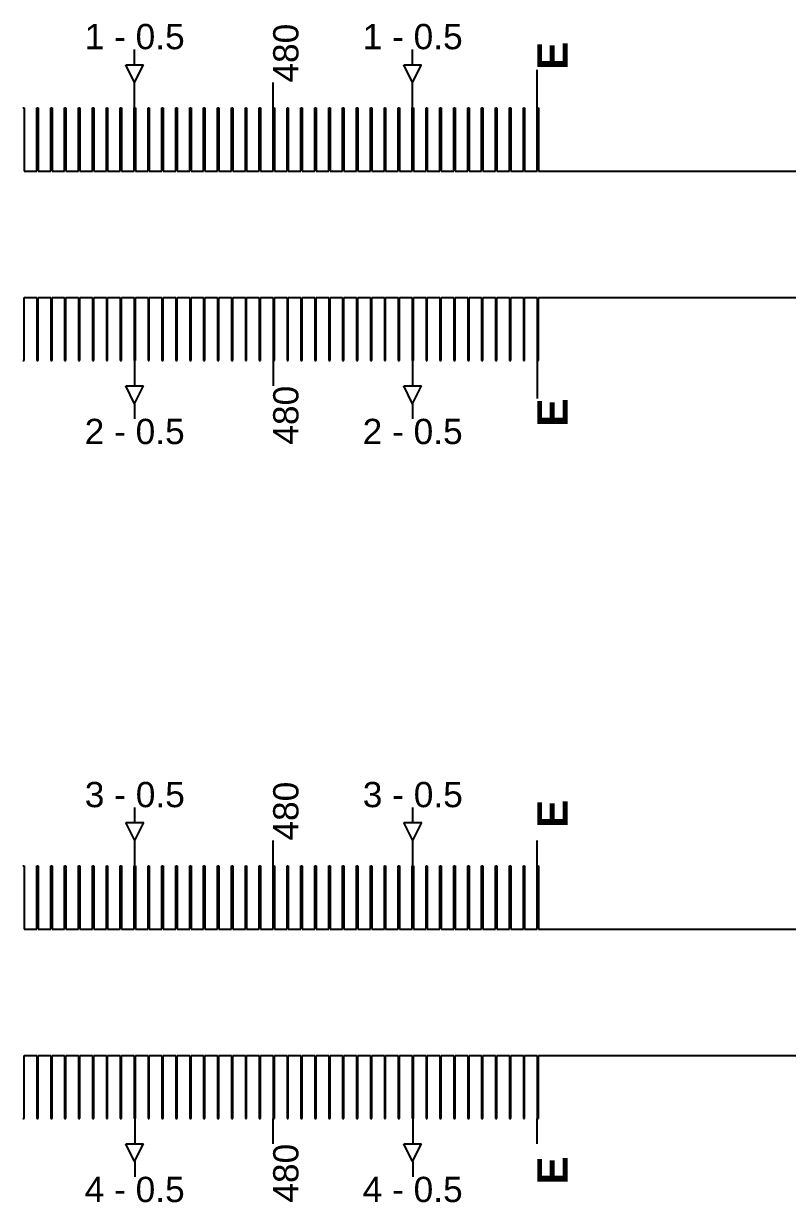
# Model space of a CAD drawing. Extents: x -119394 to 128420, y 74496 to 185496.
# Drawn here: x 43521.5 to 43823.8, y 112862.7 to 113329.2 of the extents above; entities that cross this region are included whole.
import ezdxf

# ---------------------------------------------------------------- set-up
doc = ezdxf.new("R2010")
doc.units = 13
doc.layers.add('CL - Label-1', color=120, linetype='Continuous')
doc.layers.add('CL - Label-2', color=132, linetype='Continuous')
doc.layers.add('CL - Sub-Micro', color=7, linetype='Continuous', true_color=0x47d1ff)
doc.styles.get("Standard").update_dxf_attribs({"font": 'arial.ttf'})

msp = doc.modelspace()

# ---------------------------------------------------------------- linework, layer by layer
for p, q in [((43565.49, 113312.94), (43565.49, 113318.94)), ((43675.49, 113312.94), (43675.49, 113318.94)), ((43724.79, 113295.86), (43724.79, 113310.86)), ((43565.49, 113295.86), (43565.49, 113305.86)), ((43620.29, 113295.86), (43620.29, 113305.86)), ((43675.49, 113295.86), (43675.49, 113305.86)), ((43565.49, 113195.86), (43565.49, 113185.86)), ((43620.29, 113195.86), (43620.29, 113185.86)), ((43675.49, 113195.86), (43675.49, 113185.86)), ((43724.79, 113195.86), (43724.79, 113180.86)), ((43565.49, 113178.79), (43565.49, 113172.79)), ((43675.49, 113178.79), (43675.49, 113172.79)), ((43565.54, 113012.94), (43565.54, 113018.94)), ((43675.54, 113012.94), (43675.54, 113018.94)), ((43565.54, 112995.86), (43565.54, 113005.86)), ((43620.29, 112995.86), (43620.29, 113005.86)), ((43675.54, 112995.86), (43675.54, 113005.86)), ((43724.79, 112995.86), (43724.79, 113005.86)), ((43565.54, 112895.86), (43565.54, 112885.86)), ((43620.29, 112885.86), (43620.29, 112895.86)), ((43675.54, 112895.86), (43675.54, 112885.86)), ((43724.79, 112885.86), (43724.79, 112895.86)), ((43565.54, 112878.79), (43565.54, 112872.79)), ((43675.54, 112878.79), (43675.54, 112872.79))]:
    msp.add_line(p, q)
at = {"layer": 'CL - Label-2'}
for p, q in [((43565.49, 113305.86), (43561.95, 113312.96)), ((43561.95, 113312.96), (43569.02, 113312.96)), ((43565.49, 113305.86), (43569.02, 113312.96)), ((43675.49, 113305.86), (43671.95, 113312.96)), ((43671.95, 113312.96), (43679.02, 113312.96)), ((43675.49, 113305.86), (43679.02, 113312.96)), ((43565.49, 113178.79), (43561.95, 113185.89)), ((43561.95, 113185.89), (43569.02, 113185.89)), ((43565.49, 113178.79), (43569.02, 113185.89)), ((43675.49, 113178.79), (43671.95, 113185.89)), ((43671.95, 113185.89), (43679.02, 113185.89)), ((43675.49, 113178.79), (43679.02, 113185.89)), ((43565.54, 113005.86), (43562, 113012.96)), ((43562, 113012.96), (43569.07, 113012.96)), ((43565.54, 113005.86), (43569.07, 113012.96)), ((43675.54, 113005.86), (43672, 113012.96)), ((43672, 113012.96), (43679.07, 113012.96)), ((43675.54, 113005.86), (43679.07, 113012.96)), ((43565.49, 112878.79), (43561.95, 112885.89)), ((43561.95, 112885.89), (43569.02, 112885.89)), ((43565.49, 112878.79), (43569.02, 112885.89)), ((43675.49, 112878.79), (43671.95, 112885.89)), ((43671.95, 112885.89), (43679.02, 112885.89)), ((43675.49, 112878.79), (43679.02, 112885.89))]:
    msp.add_line(p, q, dxfattribs=at)
at = {"layer": 'CL - Sub-Micro'}
for p, q in [((43521.29, 113295.86), (43521.79, 113295.86)), ((43521.79, 113295.86), (43521.79, 113270.86)), ((43526.79, 113270.86), (43526.79, 113295.86)), ((43526.79, 113295.86), (43527.29, 113295.86)), ((43527.29, 113295.86), (43527.29, 113270.86)), ((43532.29, 113270.86), (43532.29, 113295.86)), ((43532.29, 113295.86), (43532.79, 113295.86)), ((43532.79, 113295.86), (43532.79, 113270.86)), ((43537.79, 113270.86), (43537.79, 113295.86)), ((43537.79, 113295.86), (43538.29, 113295.86)), ((43538.29, 113295.86), (43538.29, 113270.86)), ((43543.29, 113270.86), (43543.29, 113295.86)), ((43543.29, 113295.86), (43543.79, 113295.86)), ((43543.79, 113295.86), (43543.79, 113270.86)), ((43548.79, 113270.86), (43548.79, 113295.86)), ((43548.79, 113295.86), (43549.29, 113295.86)), ((43549.29, 113295.86), (43549.29, 113270.86)), ((43554.29, 113270.86), (43554.29, 113295.86)), ((43554.29, 113295.86), (43554.79, 113295.86)), ((43554.79, 113295.86), (43554.79, 113270.86)), ((43559.79, 113270.86), (43559.79, 113295.86)), ((43559.79, 113295.86), (43560.29, 113295.86)), ((43560.29, 113295.86), (43560.29, 113270.86)), ((43565.29, 113270.86), (43565.29, 113295.86)), ((43565.29, 113295.86), (43565.79, 113295.86)), ((43565.79, 113295.86), (43565.79, 113270.86)), ((43570.79, 113270.86), (43570.79, 113295.86)), ((43570.79, 113295.86), (43571.29, 113295.86)), ((43571.29, 113295.86), (43571.29, 113270.86)), ((43576.29, 113270.86), (43576.29, 113295.86)), ((43576.29, 113295.86), (43576.79, 113295.86)), ((43576.79, 113295.86), (43576.79, 113270.86)), ((43581.79, 113270.86), (43581.79, 113295.86)), ((43581.79, 113295.86), (43582.29, 113295.86)), ((43582.29, 113295.86), (43582.29, 113270.86)), ((43587.29, 113270.86), (43587.29, 113295.86)), ((43587.29, 113295.86), (43587.79, 113295.86)), ((43587.79, 113295.86), (43587.79, 113270.86)), ((43592.79, 113270.86), (43592.79, 113295.86)), ((43592.79, 113295.86), (43593.29, 113295.86)), ((43593.29, 113295.86), (43593.29, 113270.86)), ((43598.29, 113270.86), (43598.29, 113295.86)), ((43598.29, 113295.86), (43598.79, 113295.86)), ((43598.79, 113295.86), (43598.79, 113270.86)), ((43603.79, 113270.86), (43603.79, 113295.86)), ((43603.79, 113295.86), (43604.29, 113295.86)), ((43604.29, 113295.86), (43604.29, 113270.86)), ((43609.29, 113270.86), (43609.29, 113295.86)), ((43609.29, 113295.86), (43609.79, 113295.86)), ((43609.79, 113295.86), (43609.79, 113270.86)), ((43614.79, 113270.86), (43614.79, 113295.86)), ((43614.79, 113295.86), (43615.29, 113295.86)), ((43615.29, 113295.86), (43615.29, 113270.86)), ((43620.29, 113270.86), (43620.29, 113295.86)), ((43620.29, 113295.86), (43620.79, 113295.86)), ((43620.79, 113295.86), (43620.79, 113270.86)), ((43625.79, 113270.86), (43625.79, 113295.86)), ((43625.79, 113295.86), (43626.29, 113295.86)), ((43626.29, 113295.86), (43626.29, 113270.86)), ((43631.29, 113270.86), (43631.29, 113295.86)), ((43631.29, 113295.86), (43631.79, 113295.86)), ((43631.79, 113295.86), (43631.79, 113270.86)), ((43636.79, 113270.86), (43636.79, 113295.86)), ((43636.79, 113295.86), (43637.29, 113295.86)), ((43637.29, 113295.86), (43637.29, 113270.86)), ((43642.29, 113270.86), (43642.29, 113295.86)), ((43642.29, 113295.86), (43642.79, 113295.86)), ((43642.79, 113295.86), (43642.79, 113270.86)), ((43647.79, 113270.86), (43647.79, 113295.86)), ((43647.79, 113295.86), (43648.29, 113295.86)), ((43648.29, 113295.86), (43648.29, 113270.86)), ((43653.29, 113270.86), (43653.29, 113295.86)), ((43653.29, 113295.86), (43653.79, 113295.86)), ((43653.79, 113295.86), (43653.79, 113270.86)), ((43658.79, 113270.86), (43658.79, 113295.86)), ((43658.79, 113295.86), (43659.29, 113295.86)), ((43659.29, 113295.86), (43659.29, 113270.86)), ((43664.29, 113270.86), (43664.29, 113295.86)), ((43664.29, 113295.86), (43664.79, 113295.86)), ((43664.79, 113295.86), (43664.79, 113270.86)), ((43669.79, 113270.86), (43669.79, 113295.86)), ((43669.79, 113295.86), (43670.29, 113295.86)), ((43670.29, 113295.86), (43670.29, 113270.86)), ((43675.29, 113270.86), (43675.29, 113295.86)), ((43675.29, 113295.86), (43675.79, 113295.86)), ((43675.79, 113295.86), (43675.79, 113270.86)), ((43680.79, 113270.86), (43680.79, 113295.86)), ((43680.79, 113295.86), (43681.29, 113295.86)), ((43681.29, 113295.86), (43681.29, 113270.86)), ((43686.29, 113270.86), (43686.29, 113295.86)), ((43686.29, 113295.86), (43686.79, 113295.86)), ((43686.79, 113295.86), (43686.79, 113270.86)), ((43691.79, 113270.86), (43691.79, 113295.86)), ((43691.79, 113295.86), (43692.29, 113295.86)), ((43692.29, 113295.86), (43692.29, 113270.86)), ((43697.29, 113270.86), (43697.29, 113295.86)), ((43697.29, 113295.86), (43697.79, 113295.86)), ((43697.79, 113295.86), (43697.79, 113270.86)), ((43702.79, 113270.86), (43702.79, 113295.86)), ((43702.79, 113295.86), (43703.29, 113295.86)), ((43703.29, 113295.86), (43703.29, 113270.86)), ((43708.29, 113270.86), (43708.29, 113295.86)), ((43708.29, 113295.86), (43708.79, 113295.86)), ((43708.79, 113295.86), (43708.79, 113270.86)), ((43713.79, 113270.86), (43713.79, 113295.86)), ((43713.79, 113295.86), (43714.29, 113295.86)), ((43714.29, 113295.86), (43714.29, 113270.86)), ((43719.29, 113270.86), (43719.29, 113295.86)), ((43719.29, 113295.86), (43719.79, 113295.86)), ((43719.79, 113295.86), (43719.79, 113270.86)), ((43724.79, 113270.86), (43724.79, 113295.86)), ((43724.79, 113295.86), (43725.29, 113295.86)), ((43725.29, 113295.86), (43725.29, 113270.86)), ((43521.79, 113270.86), (43526.79, 113270.86)), ((43527.29, 113270.86), (43532.29, 113270.86)), ((43532.79, 113270.86), (43537.79, 113270.86)), ((43538.29, 113270.86), (43543.29, 113270.86)), ((43543.79, 113270.86), (43548.79, 113270.86)), ((43549.29, 113270.86), (43554.29, 113270.86)), ((43554.79, 113270.86), (43559.79, 113270.86)), ((43560.29, 113270.86), (43565.29, 113270.86)), ((43565.79, 113270.86), (43570.79, 113270.86)), ((43571.29, 113270.86), (43576.29, 113270.86)), ((43576.79, 113270.86), (43581.79, 113270.86)), ((43582.29, 113270.86), (43587.29, 113270.86)), ((43587.79, 113270.86), (43592.79, 113270.86)), ((43593.29, 113270.86), (43598.29, 113270.86)), ((43598.79, 113270.86), (43603.79, 113270.86)), ((43604.29, 113270.86), (43609.29, 113270.86)), ((43609.79, 113270.86), (43614.79, 113270.86)), ((43615.29, 113270.86), (43620.29, 113270.86)), ((43620.79, 113270.86), (43625.79, 113270.86)), ((43626.29, 113270.86), (43631.29, 113270.86)), ((43631.79, 113270.86), (43636.79, 113270.86)), ((43637.29, 113270.86), (43642.29, 113270.86)), ((43642.79, 113270.86), (43647.79, 113270.86)), ((43648.29, 113270.86), (43653.29, 113270.86)), ((43653.79, 113270.86), (43658.79, 113270.86)), ((43659.29, 113270.86), (43664.29, 113270.86)), ((43664.79, 113270.86), (43669.79, 113270.86)), ((43670.29, 113270.86), (43675.29, 113270.86)), ((43675.79, 113270.86), (43680.79, 113270.86)), ((43681.29, 113270.86), (43686.29, 113270.86)), ((43686.79, 113270.86), (43691.79, 113270.86)), ((43692.29, 113270.86), (43697.29, 113270.86)), ((43697.79, 113270.86), (43702.79, 113270.86)), ((43703.29, 113270.86), (43708.29, 113270.86)), ((43708.79, 113270.86), (43713.79, 113270.86)), ((43714.29, 113270.86), (43719.29, 113270.86)), ((43719.79, 113270.86), (43724.79, 113270.86)), ((43725.29, 113270.86), (43730.29, 113270.86)), ((43730.29, 113270.86), (43830.29, 113270.86)), ((43521.79, 113195.86), (43521.79, 113220.86)), ((43521.79, 113220.86), (43526.79, 113220.86)), ((43526.79, 113220.86), (43526.79, 113195.86)), ((43527.29, 113195.86), (43527.29, 113220.86)), ((43527.29, 113220.86), (43532.29, 113220.86)), ((43532.29, 113220.86), (43532.29, 113195.86)), ((43532.79, 113195.86), (43532.79, 113220.86)), ((43532.79, 113220.86), (43537.79, 113220.86)), ((43537.79, 113220.86), (43537.79, 113195.86)), ((43538.29, 113195.86), (43538.29, 113220.86)), ((43538.29, 113220.86), (43543.29, 113220.86)), ((43543.29, 113220.86), (43543.29, 113195.86)), ((43543.79, 113195.86), (43543.79, 113220.86)), ((43543.79, 113220.86), (43548.79, 113220.86)), ((43548.79, 113220.86), (43548.79, 113195.86)), ((43549.29, 113195.86), (43549.29, 113220.86)), ((43549.29, 113220.86), (43554.29, 113220.86)), ((43554.29, 113220.86), (43554.29, 113195.86)), ((43554.79, 113195.86), (43554.79, 113220.86)), ((43554.79, 113220.86), (43559.79, 113220.86)), ((43559.79, 113220.86), (43559.79, 113195.86)), ((43560.29, 113195.86), (43560.29, 113220.86)), ((43560.29, 113220.86), (43565.29, 113220.86)), ((43565.29, 113220.86), (43565.29, 113195.86)), ((43565.79, 113195.86), (43565.79, 113220.86)), ((43565.79, 113220.86), (43570.79, 113220.86)), ((43570.79, 113220.86), (43570.79, 113195.86)), ((43571.29, 113195.86), (43571.29, 113220.86)), ((43571.29, 113220.86), (43576.29, 113220.86)), ((43576.29, 113220.86), (43576.29, 113195.86)), ((43576.79, 113195.86), (43576.79, 113220.86)), ((43576.79, 113220.86), (43581.79, 113220.86)), ((43581.79, 113220.86), (43581.79, 113195.86)), ((43582.29, 113195.86), (43582.29, 113220.86)), ((43582.29, 113220.86), (43587.29, 113220.86)), ((43587.29, 113220.86), (43587.29, 113195.86)), ((43587.79, 113195.86), (43587.79, 113220.86)), ((43587.79, 113220.86), (43592.79, 113220.86)), ((43592.79, 113220.86), (43592.79, 113195.86)), ((43593.29, 113195.86), (43593.29, 113220.86)), ((43593.29, 113220.86), (43598.29, 113220.86)), ((43598.29, 113220.86), (43598.29, 113195.86)), ((43598.79, 113195.86), (43598.79, 113220.86)), ((43598.79, 113220.86), (43603.79, 113220.86)), ((43603.79, 113220.86), (43603.79, 113195.86)), ((43604.29, 113195.86), (43604.29, 113220.86)), ((43604.29, 113220.86), (43609.29, 113220.86)), ((43609.29, 113220.86), (43609.29, 113195.86)), ((43609.79, 113195.86), (43609.79, 113220.86)), ((43609.79, 113220.86), (43614.79, 113220.86)), ((43614.79, 113220.86), (43614.79, 113195.86)), ((43615.29, 113195.86), (43615.29, 113220.86)), ((43615.29, 113220.86), (43620.29, 113220.86)), ((43620.29, 113220.86), (43620.29, 113195.86)), ((43620.79, 113195.86), (43620.79, 113220.86)), ((43620.79, 113220.86), (43625.79, 113220.86)), ((43625.79, 113220.86), (43625.79, 113195.86)), ((43626.29, 113195.86), (43626.29, 113220.86)), ((43626.29, 113220.86), (43631.29, 113220.86)), ((43631.29, 113220.86), (43631.29, 113195.86)), ((43631.79, 113195.86), (43631.79, 113220.86)), ((43631.79, 113220.86), (43636.79, 113220.86)), ((43636.79, 113220.86), (43636.79, 113195.86)), ((43637.29, 113195.86), (43637.29, 113220.86)), ((43637.29, 113220.86), (43642.29, 113220.86)), ((43642.29, 113220.86), (43642.29, 113195.86)), ((43642.79, 113195.86), (43642.79, 113220.86)), ((43642.79, 113220.86), (43647.79, 113220.86)), ((43647.79, 113220.86), (43647.79, 113195.86)), ((43648.29, 113195.86), (43648.29, 113220.86)), ((43648.29, 113220.86), (43653.29, 113220.86)), ((43653.29, 113220.86), (43653.29, 113195.86)), ((43653.79, 113195.86), (43653.79, 113220.86)), ((43653.79, 113220.86), (43658.79, 113220.86)), ((43658.79, 113220.86), (43658.79, 113195.86)), ((43659.29, 113195.86), (43659.29, 113220.86)), ((43659.29, 113220.86), (43664.29, 113220.86)), ((43664.29, 113220.86), (43664.29, 113195.86)), ((43664.79, 113195.86), (43664.79, 113220.86)), ((43664.79, 113220.86), (43669.79, 113220.86)), ((43669.79, 113220.86), (43669.79, 113195.86)), ((43670.29, 113195.86), (43670.29, 113220.86)), ((43670.29, 113220.86), (43675.29, 113220.86)), ((43675.29, 113220.86), (43675.29, 113195.86)), ((43675.79, 113195.86), (43675.79, 113220.86)), ((43675.79, 113220.86), (43680.79, 113220.86)), ((43680.79, 113220.86), (43680.79, 113195.86)), ((43681.29, 113195.86), (43681.29, 113220.86)), ((43681.29, 113220.86), (43686.29, 113220.86)), ((43686.29, 113220.86), (43686.29, 113195.86)), ((43686.79, 113195.86), (43686.79, 113220.86)), ((43686.79, 113220.86), (43691.79, 113220.86)), ((43691.79, 113220.86), (43691.79, 113195.86)), ((43692.29, 113195.86), (43692.29, 113220.86)), ((43692.29, 113220.86), (43697.29, 113220.86)), ((43697.29, 113220.86), (43697.29, 113195.86)), ((43697.79, 113195.86), (43697.79, 113220.86)), ((43697.79, 113220.86), (43702.79, 113220.86)), ((43702.79, 113220.86), (43702.79, 113195.86)), ((43703.29, 113195.86), (43703.29, 113220.86)), ((43703.29, 113220.86), (43708.29, 113220.86)), ((43708.29, 113220.86), (43708.29, 113195.86)), ((43708.79, 113195.86), (43708.79, 113220.86)), ((43708.79, 113220.86), (43713.79, 113220.86)), ((43713.79, 113220.86), (43713.79, 113195.86)), ((43714.29, 113195.86), (43714.29, 113220.86)), ((43714.29, 113220.86), (43719.29, 113220.86)), ((43719.29, 113220.86), (43719.29, 113195.86)), ((43719.79, 113195.86), (43719.79, 113220.86)), ((43719.79, 113220.86), (43724.79, 113220.86)), ((43724.79, 113220.86), (43724.79, 113195.86)), ((43725.29, 113195.86), (43725.29, 113220.86)), ((43725.29, 113220.86), (43730.29, 113220.86)), ((43730.29, 113220.86), (43830.29, 113220.86)), ((43521.29, 113195.86), (43521.79, 113195.86)), ((43526.79, 113195.86), (43527.29, 113195.86)), ((43532.29, 113195.86), (43532.79, 113195.86)), ((43537.79, 113195.86), (43538.29, 113195.86)), ((43543.29, 113195.86), (43543.79, 113195.86)), ((43548.79, 113195.86), (43549.29, 113195.86)), ((43554.29, 113195.86), (43554.79, 113195.86)), ((43559.79, 113195.86), (43560.29, 113195.86)), ((43565.29, 113195.86), (43565.79, 113195.86)), ((43570.79, 113195.86), (43571.29, 113195.86)), ((43576.29, 113195.86), (43576.79, 113195.86)), ((43581.79, 113195.86), (43582.29, 113195.86)), ((43587.29, 113195.86), (43587.79, 113195.86)), ((43592.79, 113195.86), (43593.29, 113195.86)), ((43598.29, 113195.86), (43598.79, 113195.86)), ((43603.79, 113195.86), (43604.29, 113195.86)), ((43609.29, 113195.86), (43609.79, 113195.86)), ((43614.79, 113195.86), (43615.29, 113195.86)), ((43620.29, 113195.86), (43620.79, 113195.86)), ((43625.79, 113195.86), (43626.29, 113195.86)), ((43631.29, 113195.86), (43631.79, 113195.86)), ((43636.79, 113195.86), (43637.29, 113195.86)), ((43642.29, 113195.86), (43642.79, 113195.86)), ((43647.79, 113195.86), (43648.29, 113195.86)), ((43653.29, 113195.86), (43653.79, 113195.86)), ((43658.79, 113195.86), (43659.29, 113195.86)), ((43664.29, 113195.86), (43664.79, 113195.86)), ((43669.79, 113195.86), (43670.29, 113195.86)), ((43675.29, 113195.86), (43675.79, 113195.86)), ((43680.79, 113195.86), (43681.29, 113195.86)), ((43686.29, 113195.86), (43686.79, 113195.86)), ((43691.79, 113195.86), (43692.29, 113195.86)), ((43697.29, 113195.86), (43697.79, 113195.86)), ((43702.79, 113195.86), (43703.29, 113195.86)), ((43708.29, 113195.86), (43708.79, 113195.86)), ((43713.79, 113195.86), (43714.29, 113195.86)), ((43719.29, 113195.86), (43719.79, 113195.86)), ((43724.79, 113195.86), (43725.29, 113195.86)), ((43521.29, 112995.86), (43521.79, 112995.86)), ((43521.79, 112995.86), (43521.79, 112970.86)), ((43526.79, 112970.86), (43526.79, 112995.86)), ((43526.79, 112995.86), (43527.29, 112995.86)), ((43527.29, 112995.86), (43527.29, 112970.86)), ((43532.29, 112970.86), (43532.29, 112995.86)), ((43532.29, 112995.86), (43532.79, 112995.86)), ((43532.79, 112995.86), (43532.79, 112970.86)), ((43537.79, 112970.86), (43537.79, 112995.86)), ((43537.79, 112995.86), (43538.29, 112995.86)), ((43538.29, 112995.86), (43538.29, 112970.86)), ((43543.29, 112970.86), (43543.29, 112995.86)), ((43543.29, 112995.86), (43543.79, 112995.86)), ((43543.79, 112995.86), (43543.79, 112970.86)), ((43548.79, 112970.86), (43548.79, 112995.86)), ((43548.79, 112995.86), (43549.29, 112995.86)), ((43549.29, 112995.86), (43549.29, 112970.86)), ((43554.29, 112970.86), (43554.29, 112995.86)), ((43554.29, 112995.86), (43554.79, 112995.86)), ((43554.79, 112995.86), (43554.79, 112970.86)), ((43559.79, 112970.86), (43559.79, 112995.86)), ((43559.79, 112995.86), (43560.29, 112995.86)), ((43560.29, 112995.86), (43560.29, 112970.86)), ((43565.29, 112970.86), (43565.29, 112995.86)), ((43565.29, 112995.86), (43565.79, 112995.86)), ((43565.79, 112995.86), (43565.79, 112970.86)), ((43570.79, 112970.86), (43570.79, 112995.86)), ((43570.79, 112995.86), (43571.29, 112995.86)), ((43571.29, 112995.86), (43571.29, 112970.86)), ((43576.29, 112970.86), (43576.29, 112995.86)), ((43576.29, 112995.86), (43576.79, 112995.86)), ((43576.79, 112995.86), (43576.79, 112970.86)), ((43581.79, 112970.86), (43581.79, 112995.86)), ((43581.79, 112995.86), (43582.29, 112995.86)), ((43582.29, 112995.86), (43582.29, 112970.86)), ((43587.29, 112970.86), (43587.29, 112995.86)), ((43587.29, 112995.86), (43587.79, 112995.86)), ((43587.79, 112995.86), (43587.79, 112970.86)), ((43592.79, 112970.86), (43592.79, 112995.86)), ((43592.79, 112995.86), (43593.29, 112995.86)), ((43593.29, 112995.86), (43593.29, 112970.86)), ((43598.29, 112970.86), (43598.29, 112995.86)), ((43598.29, 112995.86), (43598.79, 112995.86)), ((43598.79, 112995.86), (43598.79, 112970.86)), ((43603.79, 112970.86), (43603.79, 112995.86)), ((43603.79, 112995.86), (43604.29, 112995.86)), ((43604.29, 112995.86), (43604.29, 112970.86)), ((43609.29, 112970.86), (43609.29, 112995.86)), ((43609.29, 112995.86), (43609.79, 112995.86)), ((43609.79, 112995.86), (43609.79, 112970.86)), ((43614.79, 112970.86), (43614.79, 112995.86)), ((43614.79, 112995.86), (43615.29, 112995.86)), ((43615.29, 112995.86), (43615.29, 112970.86)), ((43620.29, 112970.86), (43620.29, 112995.86)), ((43620.29, 112995.86), (43620.79, 112995.86)), ((43620.79, 112995.86), (43620.79, 112970.86)), ((43625.79, 112970.86), (43625.79, 112995.86)), ((43625.79, 112995.86), (43626.29, 112995.86)), ((43626.29, 112995.86), (43626.29, 112970.86)), ((43631.29, 112970.86), (43631.29, 112995.86)), ((43631.29, 112995.86), (43631.79, 112995.86)), ((43631.79, 112995.86), (43631.79, 112970.86)), ((43636.79, 112970.86), (43636.79, 112995.86)), ((43636.79, 112995.86), (43637.29, 112995.86)), ((43637.29, 112995.86), (43637.29, 112970.86)), ((43642.29, 112970.86), (43642.29, 112995.86)), ((43642.29, 112995.86), (43642.79, 112995.86)), ((43642.79, 112995.86), (43642.79, 112970.86)), ((43647.79, 112970.86), (43647.79, 112995.86)), ((43647.79, 112995.86), (43648.29, 112995.86)), ((43648.29, 112995.86), (43648.29, 112970.86)), ((43653.29, 112970.86), (43653.29, 112995.86)), ((43653.29, 112995.86), (43653.79, 112995.86)), ((43653.79, 112995.86), (43653.79, 112970.86)), ((43658.79, 112970.86), (43658.79, 112995.86)), ((43658.79, 112995.86), (43659.29, 112995.86)), ((43659.29, 112995.86), (43659.29, 112970.86)), ((43664.29, 112970.86), (43664.29, 112995.86)), ((43664.29, 112995.86), (43664.79, 112995.86)), ((43664.79, 112995.86), (43664.79, 112970.86)), ((43669.79, 112970.86), (43669.79, 112995.86)), ((43669.79, 112995.86), (43670.29, 112995.86)), ((43670.29, 112995.86), (43670.29, 112970.86)), ((43675.29, 112970.86), (43675.29, 112995.86)), ((43675.29, 112995.86), (43675.79, 112995.86)), ((43675.79, 112995.86), (43675.79, 112970.86)), ((43680.79, 112970.86), (43680.79, 112995.86)), ((43680.79, 112995.86), (43681.29, 112995.86)), ((43681.29, 112995.86), (43681.29, 112970.86)), ((43686.29, 112970.86), (43686.29, 112995.86)), ((43686.29, 112995.86), (43686.79, 112995.86)), ((43686.79, 112995.86), (43686.79, 112970.86)), ((43691.79, 112970.86), (43691.79, 112995.86)), ((43691.79, 112995.86), (43692.29, 112995.86)), ((43692.29, 112995.86), (43692.29, 112970.86)), ((43697.29, 112970.86), (43697.29, 112995.86)), ((43697.29, 112995.86), (43697.79, 112995.86)), ((43697.79, 112995.86), (43697.79, 112970.86)), ((43702.79, 112970.86), (43702.79, 112995.86)), ((43702.79, 112995.86), (43703.29, 112995.86)), ((43703.29, 112995.86), (43703.29, 112970.86)), ((43708.29, 112970.86), (43708.29, 112995.86)), ((43708.29, 112995.86), (43708.79, 112995.86)), ((43708.79, 112995.86), (43708.79, 112970.86)), ((43713.79, 112970.86), (43713.79, 112995.86)), ((43713.79, 112995.86), (43714.29, 112995.86)), ((43714.29, 112995.86), (43714.29, 112970.86)), ((43719.29, 112970.86), (43719.29, 112995.86)), ((43719.29, 112995.86), (43719.79, 112995.86)), ((43719.79, 112995.86), (43719.79, 112970.86)), ((43724.79, 112970.86), (43724.79, 112995.86)), ((43724.79, 112995.86), (43725.29, 112995.86)), ((43725.29, 112995.86), (43725.29, 112970.86)), ((43521.79, 112970.86), (43526.79, 112970.86)), ((43527.29, 112970.86), (43532.29, 112970.86)), ((43532.79, 112970.86), (43537.79, 112970.86)), ((43538.29, 112970.86), (43543.29, 112970.86)), ((43543.79, 112970.86), (43548.79, 112970.86)), ((43549.29, 112970.86), (43554.29, 112970.86)), ((43554.79, 112970.86), (43559.79, 112970.86)), ((43560.29, 112970.86), (43565.29, 112970.86)), ((43565.79, 112970.86), (43570.79, 112970.86)), ((43571.29, 112970.86), (43576.29, 112970.86)), ((43576.79, 112970.86), (43581.79, 112970.86)), ((43582.29, 112970.86), (43587.29, 112970.86)), ((43587.79, 112970.86), (43592.79, 112970.86)), ((43593.29, 112970.86), (43598.29, 112970.86)), ((43598.79, 112970.86), (43603.79, 112970.86)), ((43604.29, 112970.86), (43609.29, 112970.86)), ((43609.79, 112970.86), (43614.79, 112970.86)), ((43615.29, 112970.86), (43620.29, 112970.86)), ((43620.79, 112970.86), (43625.79, 112970.86)), ((43626.29, 112970.86), (43631.29, 112970.86)), ((43631.79, 112970.86), (43636.79, 112970.86)), ((43637.29, 112970.86), (43642.29, 112970.86)), ((43642.79, 112970.86), (43647.79, 112970.86)), ((43648.29, 112970.86), (43653.29, 112970.86)), ((43653.79, 112970.86), (43658.79, 112970.86)), ((43659.29, 112970.86), (43664.29, 112970.86)), ((43664.79, 112970.86), (43669.79, 112970.86)), ((43670.29, 112970.86), (43675.29, 112970.86)), ((43675.79, 112970.86), (43680.79, 112970.86)), ((43681.29, 112970.86), (43686.29, 112970.86)), ((43686.79, 112970.86), (43691.79, 112970.86)), ((43692.29, 112970.86), (43697.29, 112970.86)), ((43697.79, 112970.86), (43702.79, 112970.86)), ((43703.29, 112970.86), (43708.29, 112970.86)), ((43708.79, 112970.86), (43713.79, 112970.86)), ((43714.29, 112970.86), (43719.29, 112970.86)), ((43719.79, 112970.86), (43724.79, 112970.86)), ((43725.29, 112970.86), (43730.29, 112970.86)), ((43730.29, 112970.86), (43830.29, 112970.86)), ((43521.79, 112895.86), (43521.79, 112920.86)), ((43521.79, 112920.86), (43526.79, 112920.86)), ((43526.79, 112920.86), (43526.79, 112895.86)), ((43527.29, 112895.86), (43527.29, 112920.86)), ((43527.29, 112920.86), (43532.29, 112920.86)), ((43532.29, 112920.86), (43532.29, 112895.86)), ((43532.79, 112895.86), (43532.79, 112920.86)), ((43532.79, 112920.86), (43537.79, 112920.86)), ((43537.79, 112920.86), (43537.79, 112895.86)), ((43538.29, 112895.86), (43538.29, 112920.86)), ((43538.29, 112920.86), (43543.29, 112920.86)), ((43543.29, 112920.86), (43543.29, 112895.86)), ((43543.79, 112895.86), (43543.79, 112920.86)), ((43543.79, 112920.86), (43548.79, 112920.86)), ((43548.79, 112920.86), (43548.79, 112895.86)), ((43549.29, 112895.86), (43549.29, 112920.86)), ((43549.29, 112920.86), (43554.29, 112920.86)), ((43554.29, 112920.86), (43554.29, 112895.86)), ((43554.79, 112895.86), (43554.79, 112920.86)), ((43554.79, 112920.86), (43559.79, 112920.86)), ((43559.79, 112920.86), (43559.79, 112895.86)), ((43560.29, 112895.86), (43560.29, 112920.86)), ((43560.29, 112920.86), (43565.29, 112920.86)), ((43565.29, 112920.86), (43565.29, 112895.86)), ((43565.79, 112895.86), (43565.79, 112920.86)), ((43565.79, 112920.86), (43570.79, 112920.86)), ((43570.79, 112920.86), (43570.79, 112895.86)), ((43571.29, 112895.86), (43571.29, 112920.86)), ((43571.29, 112920.86), (43576.29, 112920.86)), ((43576.29, 112920.86), (43576.29, 112895.86)), ((43576.79, 112895.86), (43576.79, 112920.86)), ((43576.79, 112920.86), (43581.79, 112920.86)), ((43581.79, 112920.86), (43581.79, 112895.86)), ((43582.29, 112895.86), (43582.29, 112920.86)), ((43582.29, 112920.86), (43587.29, 112920.86)), ((43587.29, 112920.86), (43587.29, 112895.86)), ((43587.79, 112895.86), (43587.79, 112920.86)), ((43587.79, 112920.86), (43592.79, 112920.86)), ((43592.79, 112920.86), (43592.79, 112895.86)), ((43593.29, 112895.86), (43593.29, 112920.86)), ((43593.29, 112920.86), (43598.29, 112920.86)), ((43598.29, 112920.86), (43598.29, 112895.86)), ((43598.79, 112895.86), (43598.79, 112920.86)), ((43598.79, 112920.86), (43603.79, 112920.86)), ((43603.79, 112920.86), (43603.79, 112895.86)), ((43604.29, 112895.86), (43604.29, 112920.86)), ((43604.29, 112920.86), (43609.29, 112920.86)), ((43609.29, 112920.86), (43609.29, 112895.86)), ((43609.79, 112895.86), (43609.79, 112920.86)), ((43609.79, 112920.86), (43614.79, 112920.86)), ((43614.79, 112920.86), (43614.79, 112895.86)), ((43615.29, 112895.86), (43615.29, 112920.86)), ((43615.29, 112920.86), (43620.29, 112920.86)), ((43620.29, 112920.86), (43620.29, 112895.86)), ((43620.79, 112895.86), (43620.79, 112920.86)), ((43620.79, 112920.86), (43625.79, 112920.86)), ((43625.79, 112920.86), (43625.79, 112895.86)), ((43626.29, 112895.86), (43626.29, 112920.86)), ((43626.29, 112920.86), (43631.29, 112920.86)), ((43631.29, 112920.86), (43631.29, 112895.86)), ((43631.79, 112895.86), (43631.79, 112920.86)), ((43631.79, 112920.86), (43636.79, 112920.86)), ((43636.79, 112920.86), (43636.79, 112895.86)), ((43637.29, 112895.86), (43637.29, 112920.86)), ((43637.29, 112920.86), (43642.29, 112920.86)), ((43642.29, 112920.86), (43642.29, 112895.86)), ((43642.79, 112895.86), (43642.79, 112920.86)), ((43642.79, 112920.86), (43647.79, 112920.86)), ((43647.79, 112920.86), (43647.79, 112895.86)), ((43648.29, 112895.86), (43648.29, 112920.86)), ((43648.29, 112920.86), (43653.29, 112920.86)), ((43653.29, 112920.86), (43653.29, 112895.86)), ((43653.79, 112895.86), (43653.79, 112920.86)), ((43653.79, 112920.86), (43658.79, 112920.86)), ((43658.79, 112920.86), (43658.79, 112895.86)), ((43659.29, 112895.86), (43659.29, 112920.86)), ((43659.29, 112920.86), (43664.29, 112920.86)), ((43664.29, 112920.86), (43664.29, 112895.86)), ((43664.79, 112895.86), (43664.79, 112920.86)), ((43664.79, 112920.86), (43669.79, 112920.86)), ((43669.79, 112920.86), (43669.79, 112895.86)), ((43670.29, 112895.86), (43670.29, 112920.86)), ((43670.29, 112920.86), (43675.29, 112920.86)), ((43675.29, 112920.86), (43675.29, 112895.86)), ((43675.79, 112895.86), (43675.79, 112920.86)), ((43675.79, 112920.86), (43680.79, 112920.86)), ((43680.79, 112920.86), (43680.79, 112895.86)), ((43681.29, 112895.86), (43681.29, 112920.86)), ((43681.29, 112920.86), (43686.29, 112920.86)), ((43686.29, 112920.86), (43686.29, 112895.86)), ((43686.79, 112895.86), (43686.79, 112920.86)), ((43686.79, 112920.86), (43691.79, 112920.86)), ((43691.79, 112920.86), (43691.79, 112895.86)), ((43692.29, 112895.86), (43692.29, 112920.86)), ((43692.29, 112920.86), (43697.29, 112920.86)), ((43697.29, 112920.86), (43697.29, 112895.86)), ((43697.79, 112895.86), (43697.79, 112920.86)), ((43697.79, 112920.86), (43702.79, 112920.86)), ((43702.79, 112920.86), (43702.79, 112895.86)), ((43703.29, 112895.86), (43703.29, 112920.86)), ((43703.29, 112920.86), (43708.29, 112920.86)), ((43708.29, 112920.86), (43708.29, 112895.86)), ((43708.79, 112895.86), (43708.79, 112920.86)), ((43708.79, 112920.86), (43713.79, 112920.86)), ((43713.79, 112920.86), (43713.79, 112895.86)), ((43714.29, 112895.86), (43714.29, 112920.86)), ((43714.29, 112920.86), (43719.29, 112920.86)), ((43719.29, 112920.86), (43719.29, 112895.86)), ((43719.79, 112895.86), (43719.79, 112920.86)), ((43719.79, 112920.86), (43724.79, 112920.86)), ((43724.79, 112920.86), (43724.79, 112895.86)), ((43725.29, 112895.86), (43725.29, 112920.86)), ((43725.29, 112920.86), (43730.29, 112920.86)), ((43730.29, 112920.86), (43830.29, 112920.86)), ((43521.29, 112895.86), (43521.79, 112895.86)), ((43526.79, 112895.86), (43527.29, 112895.86)), ((43532.29, 112895.86), (43532.79, 112895.86)), ((43537.79, 112895.86), (43538.29, 112895.86)), ((43543.29, 112895.86), (43543.79, 112895.86)), ((43548.79, 112895.86), (43549.29, 112895.86)), ((43554.29, 112895.86), (43554.79, 112895.86)), ((43559.79, 112895.86), (43560.29, 112895.86)), ((43565.29, 112895.86), (43565.79, 112895.86)), ((43570.79, 112895.86), (43571.29, 112895.86)), ((43576.29, 112895.86), (43576.79, 112895.86)), ((43581.79, 112895.86), (43582.29, 112895.86)), ((43587.29, 112895.86), (43587.79, 112895.86)), ((43592.79, 112895.86), (43593.29, 112895.86)), ((43598.29, 112895.86), (43598.79, 112895.86)), ((43603.79, 112895.86), (43604.29, 112895.86)), ((43609.29, 112895.86), (43609.79, 112895.86)), ((43614.79, 112895.86), (43615.29, 112895.86)), ((43620.29, 112895.86), (43620.79, 112895.86)), ((43625.79, 112895.86), (43626.29, 112895.86)), ((43631.29, 112895.86), (43631.79, 112895.86)), ((43636.79, 112895.86), (43637.29, 112895.86)), ((43642.29, 112895.86), (43642.79, 112895.86)), ((43647.79, 112895.86), (43648.29, 112895.86)), ((43653.29, 112895.86), (43653.79, 112895.86)), ((43658.79, 112895.86), (43659.29, 112895.86)), ((43664.29, 112895.86), (43664.79, 112895.86)), ((43669.79, 112895.86), (43670.29, 112895.86)), ((43675.29, 112895.86), (43675.79, 112895.86)), ((43680.79, 112895.86), (43681.29, 112895.86)), ((43686.29, 112895.86), (43686.79, 112895.86)), ((43691.79, 112895.86), (43692.29, 112895.86)), ((43697.29, 112895.86), (43697.79, 112895.86)), ((43702.79, 112895.86), (43703.29, 112895.86)), ((43708.29, 112895.86), (43708.79, 112895.86)), ((43713.79, 112895.86), (43714.29, 112895.86)), ((43719.29, 112895.86), (43719.79, 112895.86)), ((43724.79, 112895.86), (43725.29, 112895.86))]:
    msp.add_line(p, q, dxfattribs=at)

# ---------------------------------------------------------------- texts
at = {"layer": 'CL - Label-1', "rotation": 90}
for s, width, heights, insert, char_height, attachment_point in [('480', 21.565, [8.55], (43620.29, 113305.86), 10, 1), ('{\\fArial|b1|i0|c0|p34;E}', 33.3178, [8.18], (43724.79, 113310.86), 12, 1), ('480', 21.565, [8.55], (43620.29, 113185.86), 10, 3), ('{\\fArial|b1|i0|c0|p34;E}', 33.3178, [8.18], (43724.79, 113180.86), 12, 3), ('480', 21.565, [8.55], (43620.29, 113005.86), 10, 1), ('{\\fArial|b1|i0|c0|p34;E}', 33.3178, [8.18], (43724.79, 113010.86), 12, 1), ('480', 21.565, [8.55], (43620.29, 112885.86), 10, 3), ('{\\fArial|b1|i0|c0|p34;E}', 33.3178, [8.18], (43724.79, 112880.86), 12, 3)]:
    msp.add_mtext_dynamic_manual_height_columns(s, width=width, gutter_width=12.5, heights=heights, dxfattribs=dict(at, insert=insert, char_height=char_height, attachment_point=attachment_point))
at = {"layer": 'CL - Label-2', "char_height": 10}
for s, insert, attachment_point in [('1 - 0.5', (43565.49, 113318.94), 8), ('1 - 0.5', (43675.49, 113318.94), 8), ('2 - 0.5', (43565.49, 113172.79), 2), ('2 - 0.5', (43675.49, 113172.79), 2), ('3 - 0.5', (43565.54, 113018.94), 8), ('3 - 0.5', (43675.54, 113018.94), 8), ('4 - 0.5', (43565.49, 112872.79), 2), ('4 - 0.5', (43675.49, 112872.79), 2)]:
    msp.add_mtext_dynamic_manual_height_columns(s, width=52.3045, gutter_width=12.5, heights=[18.11], dxfattribs=dict(at, insert=insert, attachment_point=attachment_point))

doc.saveas('drawing.dxf')
